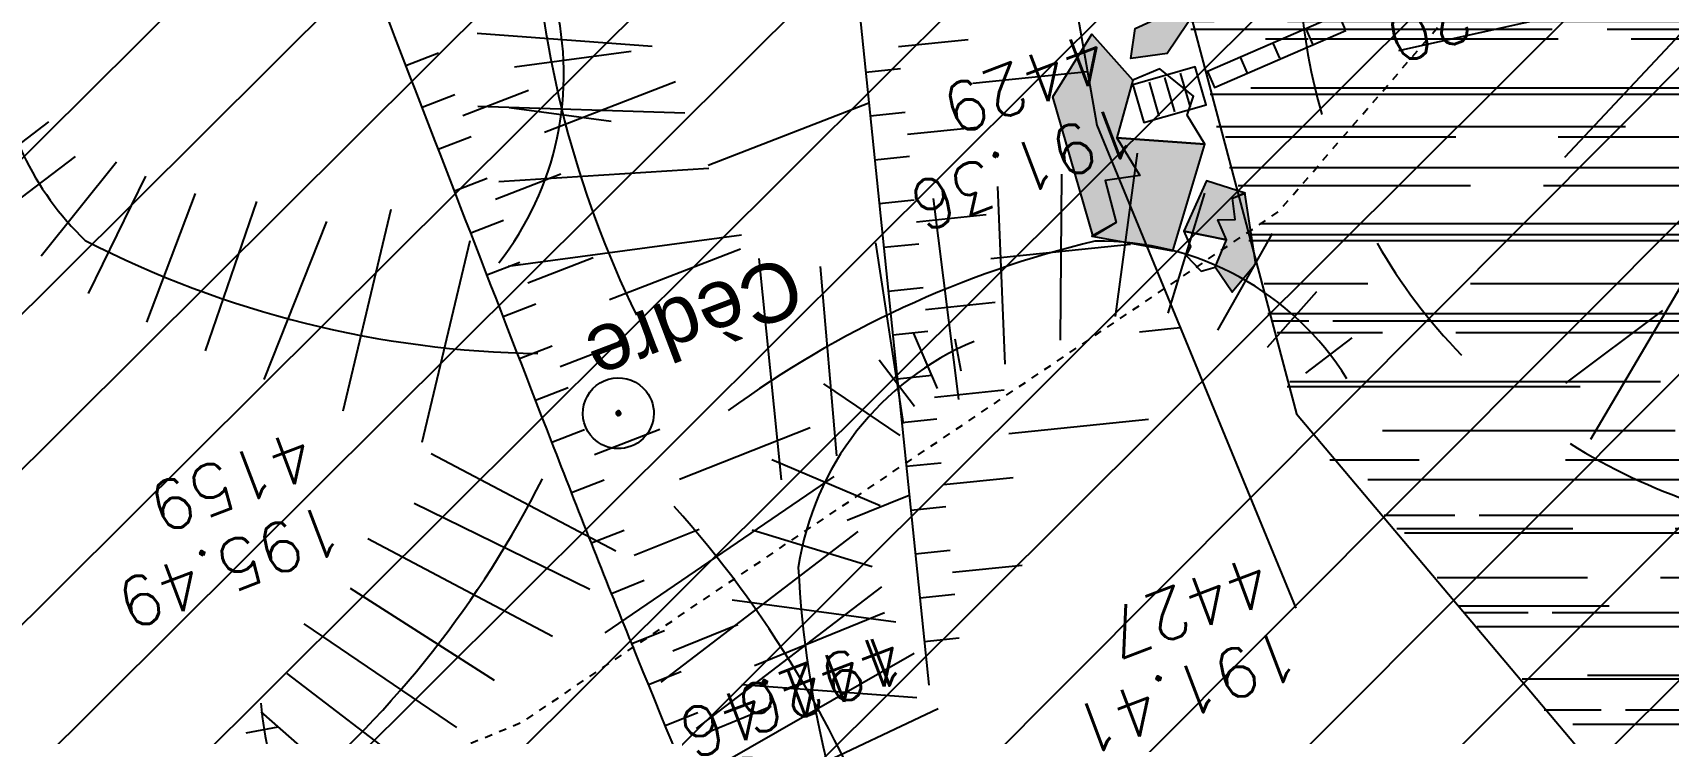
# Model space of a CAD drawing. Header units: centimetres. Extents: x 212517 to 243222, y -357108 to -330212.
# Drawn here: x 233107 to 234226, y -352116 to -351637 of the extents above; entities that cross this region are included whole.
import ezdxf
from ezdxf.enums import TextEntityAlignment as Align
from ezdxf.lldxf.tags import DXFTag

# ---------------------------------------------------------------- set-up
doc = ezdxf.new("R2010")
doc.units = ezdxf.units.CM
doc.linetypes.add('STYLE_01', pattern=[0.41664, 0.20828, -0.20836])
doc.layers.get('0').update_dxf_attribs({"color": 252})
for name, color, linetype in [('DWG_280-140115-P - ALTEA-CANA', 252, 'Continuous'), ('Fond topo - ASS', 252, 'Continuous'), ('Fond topo - TAL', 252, 'Continuous'), ('Fond topo - TAL_HAC', 252, 'Continuous'), ('Fond topo - VEG', 252, 'Continuous'), ('Fond topo - VEG_TXT_ESSENCE', 252, 'Continuous'), ('Fond topo - Z_500', 252, 'Continuous'), ('prlm-VRD', 2, 'Continuous'), ('SA - béton balayé', 252, 'Continuous'), ('SA - EBC', 252, 'Continuous'), ('SA - rochers', 252, 'Continuous')]:
    doc.layers.add(name, color=color, linetype=linetype)
for name, color, linetype, plot in [('Fond topo - N', 252, 'Continuous', False), ('Fond topo - NCACHE', 252, 'Continuous', False), ('Fond topo - ZCACHE', 252, 'Continuous', False)]:
    doc.layers.add(name, color=color, linetype=linetype, plot=plot)
doc.layers.add('Fond topo - P', color=252, linetype='Continuous', lineweight=50)
doc.layers.add('Fond topo - VOI', color=252, linetype='Continuous', lineweight=25)
doc.styles.add('2000_ARIAL', font='arial.ttf', dxfattribs={"height": 0.400000006})
doc.styles.add('SIMPLEX', font='simplex_.ttf', dxfattribs={"height": 1.25})
tags = doc.linetypes.add('L16', pattern=[0.37500001490116125, 0.300000011920929, -0.07500000298023224]).pattern_tags.tags
tags[6:7] = [DXFTag(74, 4), DXFTag(75, 0), DXFTag(340, '0'), DXFTag(46, 0.0), DXFTag(50, 0.0), DXFTag(44, 0.0), DXFTag(45, 0.0)]
tags[4:5] = [DXFTag(74, 4), DXFTag(75, 0), DXFTag(340, '0'), DXFTag(46, 0.0), DXFTag(50, 0.0), DXFTag(44, 0.0), DXFTag(45, 0.0)]
tags = doc.linetypes.add('L8', pattern=[0.22500000894069674, 0.1500000059604645, -0.07500000298023224]).pattern_tags.tags
tags[6:7] = [DXFTag(74, 4), DXFTag(75, 0), DXFTag(340, '0'), DXFTag(46, 0.0), DXFTag(50, 0.0), DXFTag(44, 0.0), DXFTag(45, 0.0)]
tags[4:5] = [DXFTag(74, 4), DXFTag(75, 0), DXFTag(340, '0'), DXFTag(46, 0.0), DXFTag(50, 0.0), DXFTag(44, 0.0), DXFTag(45, 0.0)]
pattern_1 = [(349.2763985886067, (-277130161.1279894, -473864756.7787022), (117.3825536141096, 28.65896207176165), [749.9999999999999, -99.99999999999999, 250, -49.99999999999999]), (349.2763985886067, (-277130091.1375459, -473864744.5890418), (-36.75306622226226, 74.64222748057564), [150, -16.5, 299.9999999999999, -37.49999999999999]), (349.2763985886067, (-277130128.6565508, -473864719.6726964), (261.6928111209335, -15.46358973923611), [399.9999999999999, -69.99999999999999, 200, -49.99999999999999])]

# ---------------------------------------------------------------- blocks, each defined once
blk = doc.blocks.new('ASS07')
at = {"ltscale": 2}
for p, q in [((-0.25, -0.45), (-0.25, 0.4500000000000001)), ((0, -0.45), (0, 0.4500000000000001)), ((0.25, -0.45), (0.25, 0.4500000000000001))]:
    blk.add_line(p, q, dxfattribs=at)
at = {"ltscale": 2, "flags": 128}
blk.add_lwpolyline([(0.5, -0.5), (0.5, 0.5), (-0.5, 0.5), (-0.5, -0.5)], close=True, dxfattribs=at)
blk = doc.blocks.new('PTOPO')
at = {"layer": 'Fond topo - NCACHE', "style": 'SIMPLEX'}
blk.add_attdef('MAT', text='', height=0.34, dxfattribs=at).set_placement((0.09999999986030161, -0.09999999962747097), align=Align.TOP_LEFT)
at = {"layer": 'Fond topo - ZCACHE', "style": 'SIMPLEX'}
blk.add_attdef('ALT', (0.09999999986030161, 0.09999999962747097), '', height=0.34, dxfattribs=at)
blk = doc.blocks.new('VEG14')
at = {"ltscale": 2, "flags": 128}
for points in [[(0.5, 0, -1), (-0.5, 0, -1)], [(0.016, 0, -1), (-0.016, 0, -1)]]:
    blk.add_lwpolyline(points, format="xyb", close=True, dxfattribs=at)
blk = doc.blocks.new('RESINEUX')
at = {"ltscale": 2}
for p, q in [((-0.11416789, 0.298849749), (-0.014171327, 0.318849062)), ((-0.11416789, 0.258851124), (-0.004171670000000001, 0.288850093)), ((-0.104168234, 0.218852498), (0.015827643, 0.258851124)), ((0.325816989, 0.248851468), (0.345816302, 0.168854217)), ((0.365815615, 0.248851468), (0.365815615, 0.188853529)), ((0.285818364, 0.238851811), (0.325816989, 0.15885456)), ((0.395814584, 0.238851811), (0.395814584, 0.188853529)), ((-0.094168577, 0.178853873), (0.015827643, 0.218852499)), ((0.245819739, 0.218852498), (0.29581802, 0.138855248)), ((0.445812866, 0.208852842), (0.435813209, 0.188853529)), ((0.205821113, 0.198853186), (0.265819051, 0.108856279)), ((-0.094168577, 0.128855591), (0.035826955, 0.18885353)), ((0.165822488, 0.178853873), (0.225820426, 0.07885731)), ((-0.08416892100000001, 0.08885696600000001), (0.035826955, 0.148854904)), ((0.115824206, 0.148854904), (0.205821113, 0.038858684)), ((-0.074169264, 0.058857997), (0.05582626800000001, 0.118855935)), ((0.06582592400000001, 0.118855935), (0.155822831, 0.008859715)), ((-0.444156549, 0.058857997), (-0.394158268, 0.108856279)), ((-0.124167546, -0.091136848), (-0.11416789, 0.098856622)), ((-0.41415758, 0.018859372), (-0.374158955, 0.08885696600000001)), ((-0.294161704, -0.051138223), (-0.264162735, 0.08885696600000001)), ((-0.254163079, -0.06113787900000001), (-0.234163766, 0.08885696600000001)), ((-0.204164797, -0.071137536), (-0.204164797, 0.08885696600000001)), ((-0.164166172, -0.08113719200000001), (-0.164166172, 0.08885696600000001)), ((0.045826612, -0.14113513), (0.125823863, -0.001139941)), ((0.09582489300000001, -0.151134786), (0.175822144, -0.03113891)), ((0.135823519, -0.161134443), (0.225820426, -0.051138223)), ((-0.104168234, -0.06113787900000001), (0.025827299, -0.14113513)), ((0.185821801, -0.171134099), (0.265819051, -0.08113719200000001)), ((-0.11416789, -0.101136505), (-0.004171670000000001, -0.171134099)), ((0.235820082, -0.191133412), (0.315817333, -0.111136161)), ((-0.124167546, -0.151134786), (-0.014171327, -0.211132724)), ((0.275818708, -0.201133068), (0.345816302, -0.151134786)), ((-0.134167203, -0.191133412), (-0.014171327, -0.261131006)), ((0.305817677, -0.231132037), (0.375815271, -0.191133412)), ((-0.134167203, -0.231132037), (-0.034170639, -0.301129632)), ((0.335816646, -0.271130662), (0.395814584, -0.25113135)), ((-0.144166859, -0.271130662), (-0.054169952, -0.341128257)), ((0.385814927, -0.291129975), (0.345816302, -0.291129975)), ((-0.154166515, -0.311129288), (-0.074169264, -0.3911265390000001)), ((0.345816302, -0.311129288), (0.385814927, -0.321128944)), ((0.365815615, -0.341128257), (0.345816302, -0.331128601)), ((-0.174165828, -0.341128257), (-0.124167546, -0.411125851)), ((-0.204164797, -0.36112757), (-0.174165828, -0.431125164)), ((-0.234163766, -0.381126882), (-0.22416411, -0.431125164)), ((-0.264162735, -0.3911265390000001), (-0.264162735, -0.431125164))]:
    blk.add_line(p, q, dxfattribs=at)
for centre, major_axis, ratio, start_param, end_param in [((0.626553274, 0.375004286), (0.495806787, 0.495806787), 0.9999999999992479, 2.407115294926716, 2.808261770600389), ((0.346817063, 0.020858942), (0.141416496, 0.141416496), 0.9999999999984862, 0.2082352305735228, 0.9403659464662355), ((0.6156107310000001, -0.413017298), (-0.494244527, 0.494244527), 0.9999999999994863, 5.940864207087385, 6.402329262634387), ((-0.271161699, 0.231851691), (-0.148487321, 0.148487321), 0.999999999999426, 1.039500649605982, 1.948537937165391), ((-0.132308309, 0.771717634), (0.5413446150000001, 0.5413446150000001), 0.999999999999071, 3.63264165587472, 4.003214602841574), ((0, 0), (-0.001131371, 0.001131371), 0.99999999997417, 3.926990817000156, 7.06858347058995), ((0, 0), (-0.001131371, 0.001131371), 0.99999999997417, 0.7853981634103633, 3.926990817000156), ((-0.091248273, -0.737988308), (0.495574425, 0.495574425), 0.9999999999996342, 0.1822567691657557, 0.5883250715815413), ((-0.744748968, -0.046828497), (-0.4953887950000001, 0.4953887950000001), 0.9999999999996526, 3.509030027783859, 3.906773112117224), ((0.162823386, -0.300130027), (-0.141416496, 0.141416496), 0.9999999999997603, 3.670881203304562, 4.697745667496582), ((-0.265161906, -0.212133051), (-0.141416496, 0.141416496), 0.9999999999999891, 2.259520706035595, 3.289317319450373)]:
    blk.add_ellipse(centre, major_axis=major_axis, ratio=ratio, start_param=start_param, end_param=end_param, dxfattribs=at)
blk = doc.blocks.new('VEG12')
at = {"ltscale": 2}
for p, q in [((0.01815258799999997, 0.057406781), (0.100441039, 0.47293725)), ((0.05749608, 0.253444298), (0.145517598, 0.414706841)), ((0.037902722, 0.15845596), (-0.06593155700000003, 0.344147082)), ((-0.158788295, 0.086017079), (-0.245985314, 0.284587218)), ((0.04981112299999996, 0.033821695), (0.391570728, 0.285894318)), ((0.143890955, 0.107467204), (0.230033352, 0.253971609)), ((0.2917471699999999, 0.208620217), (0.392372872, 0.233301274)), ((-0.05229389700000003, 0.02983962500000001), (-0.383643778, 0.204631851)), ((-0.25001839, 0.135126714), (-0.3755999820000001, 0.091127132)), ((0.122915307, -0.02992704099999999), (0.317230371, 0.05540147100000001)), ((0.057557527, -0.01766878999999999), (0.411943876, -0.08413611500000001)), ((-0.05265807700000003, -0.029192154), (-0.412380265, -0.256628677)), ((-0.09359106700000003, -0.049762263), (-0.2956446150000001, -0.04653133200000001)), ((0.184132294, -0.04763066399999999), (0.323120213, -0.192805613)), ((0.01825986499999999, -0.057372749), (0.107637982, -0.4128258760000001)), ((0.02259491799999996, -0.07955337300000001), (0.001649748999999978, -0.36183712)), ((-0.151821475, -0.09483882200000002), (-0.2999525240000001, -0.315936062)), ((0.05371548199999998, -0.188497704), (0.197263789, -0.356749422))]:
    blk.add_line(p, q, dxfattribs=at)
for start, end in [(90, 103.8461539085843), (62.30769199853572, 76.15384597947835), (117.6923078993823, 131.5384619204946), (34.61538499867542, 48.46153799321151), (145.3846149358338, 159.2307690506909), (6.923076979206323, 20.76923090842763), (173.0769230068974, 186.9230769931026), (339.2307689837768, 353.0769230207937), (200.7692310571047, 214.6153850641662), (311.5384620067885, 325.3846150013246), (228.4615380795054, 242.3076921006177), (283.8461540205217, 297.6923080014643), (256.1538460914157, 270)]:
    blk.add_arc((0, 0), 0.496982058, start, end, dxfattribs=at)
blk = doc.blocks.new('VEG12A')
at = {"ltscale": 2}
for p, q in [((0.01815258799999997, 0.057406781), (0.100441039, 0.47293725)), ((0.05749608, 0.253444298), (0.145517598, 0.414706841)), ((0.037902722, 0.15845596), (-0.06593155700000003, 0.344147082)), ((-0.158788295, 0.086017079), (-0.245985314, 0.284587218)), ((0.04981112299999996, 0.033821695), (0.391570728, 0.285894318)), ((0.143890955, 0.107467204), (0.230033352, 0.253971609)), ((0.2917471699999999, 0.208620217), (0.392372872, 0.233301274)), ((-0.05229389700000003, 0.02983962500000001), (-0.383643778, 0.204631851)), ((-0.25001839, 0.135126714), (-0.3755999820000001, 0.091127132)), ((0.122915307, -0.02992704099999999), (0.317230371, 0.05540147100000001)), ((0.057557527, -0.01766878999999999), (0.411943876, -0.08413611500000001)), ((-0.05265807700000003, -0.029192154), (-0.412380265, -0.256628677)), ((-0.09359106700000003, -0.049762263), (-0.2956446150000001, -0.04653133200000001)), ((0.01825986499999999, -0.057372749), (0.107637982, -0.4128258760000001)), ((0.184132294, -0.04763066399999999), (0.323120213, -0.192805613)), ((0.02259491799999996, -0.07955337300000001), (0.001649748999999978, -0.36183712)), ((-0.151821475, -0.09483882200000002), (-0.2999525240000001, -0.315936062)), ((0.05371548199999998, -0.188497704), (0.197263789, -0.356749422))]:
    blk.add_line(p, q, dxfattribs=at)
for start, end in [(90, 103.8461539085843), (62.30769199853572, 76.15384597947835), (117.6923078993823, 131.5384619204946), (34.61538499867542, 48.46153799321151), (145.3846149358338, 159.2307690506909), (6.923076979206323, 20.76923090842763), (173.0769230068974, 186.9230769931026), (339.2307689837768, 353.0769230207937), (200.7692310571047, 214.6153850641662), (311.5384620067885, 325.3846150013246), (228.4615380795054, 242.3076921006177), (283.8461540205217, 297.6923080014643), (256.1538460914157, 270)]:
    blk.add_arc((0, 0), 0.496982058, start, end, dxfattribs=at)
blk = doc.blocks.new('A$C1F970F0F')
at = {"layer": 'SA - béton balayé'}
h = blk.add_hatch(dxfattribs=at)
h.set_pattern_fill('BETON_BALAYE', color=256, scale=49.99999999999999, angle=-10.72360141139323, style=0, pattern_type=2)
h.set_pattern_definition(pattern_1)
h.paths.add_polyline_path([(4533.192896842566, 236.9590782590353), (4647.689449561236, -149.636488564905), (4746.352122538518, -642.243459669855), (4898.077129065638, -1354.668971112381), (4990.027461718793, -2094.77839309662), (5021.209996846888, -2419.063814886839), (5045.042919798527, -2502.419951333245), (4755.452634422306, -2567.47380276886), (4721.617943937852, -2098.858421756516), (4633.29666137313, -1425.46548323056), (4461.038475485748, -724.9450425888687), (4336.211253093843, -190.8626816253246), (4294.257764984838, -49.15386160802848), (4252.599676299415, 32.25277447435792)])
h = blk.add_hatch(dxfattribs=at)
h.set_pattern_fill('BETON_BALAYE', color=256, scale=49.99999999999999, angle=-10.72360141139323, style=0, pattern_type=2)
h.set_pattern_definition(pattern_1)
edge = h.paths.add_edge_path()
edge.add_arc((5358.091332811397, -2406.5003897603), 327.4139141548844, 197.0353200627598, 248.6714325875425)
edge.add_line((5239.005744553338, -2711.489723728723), (5354.800928152768, -2670.843148670674))
edge.add_line((5354.800928152768, -2670.843148670674), (5445.831428399385, -2528.10670157766))
edge.add_line((5445.831428399385, -2528.106701577661), (5524.939717540758, -2152.462322599101))
edge.add_line((5524.939717540758, -2152.462322599101), (5588.808554118679, -1772.826003617761))
edge.add_line((5588.808554118679, -1772.826003617761), (5596.889083904324, -1066.990457735349))
edge.add_line((5596.889083904324, -1066.990457735349), (5885.902256092508, -1066.084975682855))
edge.add_line((5885.902256092508, -1066.084975682855), (5885.433544670602, -1160.638824703835))
edge.add_line((5885.433544670601, -1160.638824703835), (5929.806132878227, -1224.214564401809))
edge.add_line((5929.806132878228, -1224.214564401809), (5882.232637045039, -1815.085634098996))
edge.add_line((5882.232637045039, -1815.085634098996), (5846.967217674753, -2176.497257896935))
edge.add_line((5846.967217674752, -2176.497257896935), (5783.590593702197, -2717.673661949677))
edge.add_line((5783.590593702197, -2717.673661949676), (5736.967683509527, -2987.71145076046))
edge.add_arc((5322.836185402772, -2830.552333082458), 442.949078330087, 324.08482527455766, 339.2187040935265, ccw=False)
edge.add_arc((5393.318158206119, -2843.383449414451), 379.6041132646011, 288.33551275161386, 319.40786575171865, ccw=False)
edge.add_arc((5315.276949875861, -2562.613601937902), 670.8210163537169, 258.08161623541537, 287.118674714722, ccw=False)
edge.add_arc((5276.252106989228, -2691.399666949642), 536.8769334285904, 239.1203115152312, 259.31827396408, ccw=False)
edge.add_line((5000.706982394531, -3152.172632686719), (4932.207642367547, -3081.259965061483))
edge.add_line((4932.207642367547, -3081.259965061484), (4772.00721949915, -2796.814362761385))
edge.add_line((4772.00721949915, -2796.814362761385), (4755.452634422306, -2567.47380276886))
edge.add_line((4755.452634422306, -2567.47380276886), (4758.579044436935, -2566.940473468178))
edge.add_line((4758.579044436935, -2566.940473468178), (5045.042919798527, -2502.419951333245))
at = {"layer": 'SA - EBC'}
h = blk.add_hatch(dxfattribs=at)
h.set_pattern_fill('_USER', color=256, scale=74.99999999999999, angle=-325.7236014113932, style=0, pattern_type=0)
h.set_pattern_definition([(34.27639858860678, (-277130161.1279894, -473864756.7787022), (-42.238928459823, 61.97477650275113), [])])
edge = h.paths.add_edge_path()
edge.add_line((5801.470568619522, -3162.013069131843), (4083.559282644929, -3271.123614088357))
edge.add_line((4083.559282644929, -3271.123614088356), (4014.481307725509, -3717.332461968055))
edge.add_line((4014.48130772551, -3717.332461968055), (3135.517961824245, -3810.19300101904))
edge.add_line((3135.517961824245, -3810.19300101904), (2274.245008604417, -3693.648081323564))
edge.add_line((2274.245008604417, -3693.648081323564), (1554.636776175834, -3420.099318784944))
edge.add_arc((2508.775769578408, -2315.674454232369), 1459.498372788833, 157.1868533427094, 229.1754823893534, ccw=False)
edge.add_arc((1966.013830892235, -2087.371785851423), 870.6752834691503, 94.3015183869224, 157.1868533106914, ccw=False)
edge.add_line((1900.708697991695, -1219.149067345796), (2859.239020416566, -1223.495634912559))
edge.add_arc((3100.860739749298, 1265.329539486049), 2500.526305395239, 264.4549516394795, 302.9422754293212)
edge.add_arc((4209.331858878893, -445.3369775435177), 462.1229708170858, 302.9422754305585, 376.8336969250394)
edge.add_arc((2214.122706379954, -1049.006753214115), 2546.655714682971, 16.8336969158998, 38.14703645440247)
edge.add_arc((3041.32627014761, -399.2990096244524), 1494.806919462396, 38.14703657403813, 72.97328584086019)
edge.add_line((3479.031970107599, 1029.988031775616), (2182.437305702805, 1414.38613606858))
edge.add_line((2182.437305702805, 1414.38613606858), (1056.590900019184, 1822.819186472099))
edge.add_arc((1766.412018482452, 3779.442320525911), 2081.398594438606, 212.7495497786225, 250.0603089288685, ccw=False)
edge.add_line((15.86575126143373, 2653.472571668582), (-104.0907319930869, 3091.26353710603))
edge.add_line((-104.0907319930869, 3091.26353710603), (-169.6986146466322, 3639.54836895815))
edge.add_line((-169.6986146466322, 3639.548368958149), (-35.58090533515337, 6158.014854826562))
edge.add_arc((-194.3533792400212, 7143.826589584332), 998.5156357593988, 279.1493507374978, 373.962283499627)
edge.add_arc((2392.201579171132, 7786.918955579627), 1666.786287877102, 172.6269749467245, 193.9622835974407, ccw=False)
edge.add_arc((-45.50651600643437, 8102.354993671941), 791.2455775503726, -7.373025019439765, 16.43829965925021)
edge.add_line((713.3969204091394, 8326.263765657093), (486.7428317772967, 9142.81155059313))
edge.add_line((486.7428317772967, 9142.811550593131), (1338.845530021721, 9564.23852196786))
edge.add_line((1338.845530021721, 9564.23852196786), (1632.623584095551, 8945.24637913095))
edge.add_line((1632.623584095551, 8945.246379130947), (1394.029444699765, 8829.874494032001))
edge.add_line((1394.029444699765, 8829.874494032001), (1731.997733793977, 8131.230781666551))
edge.add_arc((1233.216649704336, 7889.945865525577), 554.0766919865823, -19.640967550384175, 25.815335324856676, ccw=False)
edge.add_line((1755.055695752756, 7703.706797235046), (1558.214479468655, 6807.520788570679))
edge.add_line((1558.214479468655, 6807.52078857068), (1570.021725572625, 6609.158708993335))
edge.add_line((1570.021725572625, 6609.158708993335), (1852.913141606868, 5734.125706863067))
edge.add_line((1852.913141606869, 5734.125706863067), (2726.748207475315, 4020.986816292172))
edge.add_line((2726.748207475315, 4020.986816292172), (3802.352916265851, 4004.947770972833))
edge.add_arc((8355.58168857983, 5950.706307988518), 4951.552134169374, 203.138762427905, 230.8301436200186)
edge.add_arc((13583.66465597079, 12367.85935474512), 13228.79229856088, 230.8301435441083, 233.1638398044412)
edge.add_line((5652.622255943647, 1780.153648245416), (4998.697813068342, 1820.441475819727))
edge.add_line((4998.697813068342, 1820.441475819727), (4863.841220233488, 767.0816613875431))
edge.add_line((4863.841220233488, 767.0816613875434), (5595.355488733695, 631.185878681516))
edge.add_line((5595.355488733695, 631.1858786815158), (5852.747939948536, -2020.707044821664))
edge.add_line((5852.747939948536, -2020.707044821665), (5881.394298709887, -2966.563612924887))
edge.add_line((5881.394298709887, -2966.563612924887), (5801.470568619523, -3162.013069131842))
at = {"layer": 'SA - rochers'}
for points in [[(4732.538884338634, -2512.355363709029), (4739.846189005606, -2499.413994314989), (4747.100546236319, -2508.760533612664), (4757.703054333458, -2498.649067408409), (4765.61817108762, -2503.118314095049), (4730.989541929932, -2538.055301911421), (4706.037922386241, -2536.921622735306), (4712.85952761852, -2517.188307468395)], [(4686.557719335701, -2588.41294004215), (4697.144438254786, -2616.50854585279), (4673.258318186789, -2615.638955385257), (4675.189007573903, -2645.174114545114), (4658.005354695338, -2651.649094775909), (4648.736165254881, -2552.706969315892), (4682.828193316717, -2515.506485381196), (4704.570386762698, -2551.651116477768)], [(4673.258318186789, -2615.638955385257), (4675.189007573903, -2645.174114545114), (4657.154954718207, -2651.323142925136), (4709.734621635226, -2671.476522435607), (4744.87857448128, -2603.905200566987), (4686.557719335701, -2588.41294004215), (4697.144438254786, -2616.50854585279)], [(4755.525281300286, -2658.357171016801), (4756.465368268146, -2643.736255681952), (4765.710516157111, -2641.870637151253), (4741.18959541092, -2628.617530801062), (4719.620063779703, -2659.539055111841), (4747.257003078182, -2670.871178255005), (4743.856214639797, -2656.403615153861)], [(4747.257003078182, -2670.871178255005), (4743.856214639797, -2656.403615153861), (4755.525281300286, -2658.357171016801), (4756.465368268146, -2643.736255681952), (4765.313925835135, -2641.656287480517), (4763.539750512607, -2690.815085155381), (4744.427753715685, -2706.896133576902), (4736.065696108671, -2687.764640560716)]]:
    blk.add_hatch(color=250, dxfattribs=at).paths.add_polyline_path(points)
at = {"layer": 'DWG_280-140115-P - ALTEA-CANA', "linetype": 'STYLE_01', "ltscale": 25, "elevation": 9.999999999999998e-08, "flags": 128}
blk.add_lwpolyline([(4114.430924086131, -2925.553886674825), (4212.657905642498, -2905.507599418554), (4785.63486263613, -2658.606649984295), (5040.508008078089, -2456.113243994746)], dxfattribs=at)
at = {"layer": 'Fond topo - TAL', "ltscale": 2, "flags": 128}
blk.add_lwpolyline([(4557.181620294075, -1503.525780934135), (4587.035447524832, -1906.626683375219), (4544.076306320706, -2302.163174684201), (4490.537556153314, -2932.435678888362)], dxfattribs=at)
blk.add_lwpolyline([(4363.292324803278, -3192.810845895487, -0.00182447519711596), (4296.383499356365, -2866.656186942717, -0.004093627037736285), (4268.285340846044, -2720.94870023568, -0.0001187648651680092), (4157.143474496993, -2117.29552576787, -0.004507894899441317), (4154.362568957866, -2101.364977120084, -0.001609595023341875), (4111.153456494228, -1834.613787809557, 0.0005642418226581465), (4062.755593042857, -1531.82033520029)], format="xyb", dxfattribs=at)
at = {"layer": 'Fond topo - TAL', "linetype": 'L8', "ltscale": 2, "flags": 128}
blk.add_lwpolyline([(4661.37342827655, -1874.653683479967), (4669.748772823647, -1900.322977819402), (4678.190430094035, -2328.131781818269), (4674.767442152361, -2577.401887208442), (4746.814455323939, -2927.370207723081)], dxfattribs=at)
at = {"layer": 'Fond topo - TAL_HAC', "ltscale": 2}
for p, q in [((4218.236013101788, -2449.311305750221), (4241.839186241263, -2444.965017759224)), ((4223.794181885686, -2479.493766860636), (4247.397251787503, -2475.146917986615)), ((4250.17664296267, -2490.237802228685), (4297.382679362277, -2481.543543850475)), ((4302.941972149535, -2511.724059130158), (4397.353632035576, -2494.333300270549)), ((4551.418665637837, -2499.278895113438), (4599.246419850022, -2503.341643028243)), ((4229.353067565869, -2509.676095866109), (4252.956034143383, -2505.328686566593)), ((4526.230056272762, -2512.254009294025), (4550.143933464814, -2514.28538317292)), ((4234.912670159669, -2539.858292675133), (4258.515533430208, -2535.510322858616)), ((4408.474258644454, -2554.689317023909), (4524.44038494828, -2533.322499524735)), ((4596.696955566372, -2533.354619443387), (4675.280635340885, -2540.029941815519)), ((4261.295641576526, -2550.601074725558), (4308.501264948576, -2541.904574222498)), ((4523.680591971784, -2542.266985800675), (4547.594469163835, -2544.298359679569)), ((4546.319736938825, -2559.304848013569), (4594.147491208546, -2563.367595749695)), ((4240.472989655302, -2570.040357475053), (4264.075749779689, -2565.691826792841)), ((4521.131127688134, -2572.279962215818), (4545.045004880185, -2574.311336094712)), ((4246.034026121398, -2600.222290278864), (4269.636682847306, -2595.873199062323)), ((4272.41750785525, -2610.963819007334), (4319.622717949479, -2602.265075573726)), ((4518.58166344469, -2602.292938543788), (4542.495540613865, -2604.32431241835)), ((4325.184878310101, -2632.445062620983), (4419.594885310868, -2615.045333598591)), ((4251.59577946645, -2630.404091069239), (4275.198332863195, -2626.054438952344)), ((4541.220808406184, -2619.330800660844), (4589.048562745222, -2623.393548030947)), ((4516.032199143711, -2632.305915050437), (4539.94607622138, -2634.33728890767)), ((4257.158249691148, -2660.585759467157), (4280.760699832219, -2656.235546937764)), ((4586.499098444243, -2653.406524537596), (4682.154606966355, -2661.532020101356)), ((4283.542241719121, -2671.326034869338), (4330.747038608329, -2662.62504937206)), ((4513.482734763009, -2662.318891352413), (4537.396611955061, -2664.350265231307)), ((4536.121879873544, -2679.356753308119), (4583.949634125935, -2683.419501135751)), ((4262.721436880762, -2690.76729577313), (4286.323783588694, -2686.416522892418)), ((4510.93327059374, -2692.331867789218), (4534.84714767141, -2694.363241646451)), ((4268.285340846044, -2720.94870023568), (4291.887584201937, -2716.597366450282)), ((4295.278981075929, -2734.783925671418), (4342.465556353093, -2725.984658371467)), ((4508.38380617838, -2722.344844274206), (4532.297683370432, -2724.3762181531)), ((4677.055678433713, -2721.55797274863), (4704.931943466034, -2723.925933410947)), ((4349.360349916339, -2762.136540203968), (4443.660668609864, -2744.151827278613)), ((4531.022951197408, -2739.382706212582), (4578.850705523976, -2743.44545414905)), ((4275.086144881426, -2757.418400444907), (4298.670377909716, -2752.970484979727)), ((4505.834341946718, -2752.357820414832), (4529.74821913877, -2754.389194293726)), ((4503.284877645739, -2782.370796921481), (4527.19875483779, -2784.402170800375)), ((4576.301241200809, -2773.458430272346), (4671.956749814426, -2781.583925853434)), ((4282.036184103118, -2793.859955262254), (4305.602011564665, -2789.315532937077)), ((4309.142190194188, -2807.473717103438), (4356.255143392938, -2798.288422493997)), ((4456.850970304282, -2810.992732673414), (4501.600689573394, -2802.19750967558)), ((4525.924022664768, -2799.408658859857), (4573.751776969148, -2803.471406412972)), ((4500.735413362089, -2812.383773336624), (4524.649290554141, -2814.415147215518)), ((4289.135341815871, -2830.272754241462), (4312.68236884104, -2825.631901178291)), ((4498.185949095769, -2842.396749660262), (4522.099826196314, -2844.428123521826)), ((4296.383499356365, -2866.656186942717), (4319.911331210033, -2861.918980805626)), ((4520.825094080139, -2859.434611781649), (4568.652848419177, -2863.497359151753)), ((4322.9018788986, -2876.746427928984), (4369.954397310295, -2867.256406499319)), ((4495.636484703284, -2872.409726149582), (4519.550361895335, -2874.441100028476)), ((4375.948848191299, -2896.876110497358), (4470.041272113082, -2877.833638089875)), ((4302.367742632885, -2896.326689984921), (4325.892426477646, -2891.573875505539)), ((4493.087020563128, -2902.422702307537), (4517.000897663673, -2904.454076169102)), ((4308.371669388662, -2925.99321651029), (4331.893194843513, -2921.224795324606)), ((4334.903414193886, -2936.04826151304), (4381.943299008532, -2926.495814957258))]:
    blk.add_line(p, q, dxfattribs=at)
at = {"layer": 'Fond topo - VOI', "linetype": 'L16', "ltscale": 2, "flags": 128}
for points in [[(-410.4573954082604, 4496.281983435452), (-275.2797675438889, 3639.964293068524, 0.05175614001462255), (-25.75674943525667, 2954.12476405697, 0.07683847699775821), (242.3973429298351, 2566.944338701083, 0.01799232695016924), (602.5175779411827, 2213.735113210599), (898.3231434213683, 2004.634077694301), (1143.547512896615, 1887.824205350663), (1442.276114517919, 1769.658652589777), (1681.948853588895, 1683.954706367697), (2114.845544182086, 1578.014617527221), (2515.756121386211, 1462.263694100857), (2910.512600857042, 1321.392171708825), (3516.952153602057, 1025.948174333774), (3901.184930821766, 864.3683668971058), (4241.50575886574, 689.604471750609), (4497.895798403801, 355.994847623038), (4647.689449561236, -149.636488564905), (4746.352122538518, -642.243459669855), (4898.077129065638, -1354.668971112381), (4990.027461718793, -2094.77839309662), (5021.209996846888, -2419.063814886839), (5045.042919798527, -2502.419951333245, 0.2291964161509024), (5239.005744553338, -2711.489723728723), (5354.800928152768, -2670.843148670674), (5445.831428399385, -2528.106701577661), (5524.939717540758, -2152.462322599101), (5588.808554118679, -1772.826003617761), (5596.946294726647, -1078.989912171996), (5595.427037839852, -760.3391798385524), (5607.922173153986, 21.2368958841555), (5625.650588417848, 675.8970783981483), (5679.873644702147, 1402.6777603776)], [(1113.169076435483, 1614.544457789373, -0.002426532655408154), (1363.554939353563, 1522.505379938917, 0.01108269577173768), (1599.923292717213, 1440.234847178777, 0.002199676188283067), (1874.660297146564, 1352.718827440079, 0.00347098289485792), (2049.38919448178, 1299.234824079624, 0.008144483090189688), (2222.6218611107, 1250.579863394922, -0.006775138349132658), (2431.022144464181, 1192.66281336526, -0.01189088554474296), (2623.427408166431, 1131.368813427953, -0.01090445597054321), (2829.969218926352, 1055.039568515053, -0.01787369539097641), (3039.525210796052, 963.5753104291103, -0.008610107040065807), (3463.776332122894, 750.9941385496331, -0.006108992419635383), (3603.612183074546, 675.6974373326499, -0.009426701389239399), (3692.67804793272, 624.1069568697282, -0.04577587075853611), (3855.47516997701, 504.0686135215838, -0.03491605834605333), (4040.701065253342, 314.6279718482956, -0.005171303418082488), (4113.986337773101, 226.5540563774106, -0.008638596706901086), (4156.386231026273, 172.6365710435621, -0.01206913161195214), (4178.034076992609, 142.6300725480174, -0.003352022640495587), (4252.599676299415, 32.25277447435792, -0.05728176819019055), (4294.257764984838, -49.15386160802848, -0.03537220502369592), (4336.211253093843, -190.8626816253246), (4461.038475485748, -724.9450425888687), (4633.29666137313, -1425.46548323056), (4721.617943937852, -2098.858421756516), (4772.00721949915, -2796.814362761385), (4932.207642367547, -3081.259965061484)]]:
    blk.add_lwpolyline(points, format="xyb", dxfattribs=at)
at = {"layer": 'SA - rochers', "ltscale": 0.2475000023841858, "elevation": 9.999999999999998e-08, "flags": 128}
for points in [[(4732.538884338634, -2512.355363709029), (4739.846189005606, -2499.413994314989), (4747.100546236319, -2508.760533612664), (4757.703054333458, -2498.649067408409), (4765.61817108762, -2503.118314095049), (4730.989541929932, -2538.055301911421), (4706.037922386241, -2536.921622735306), (4712.85952761852, -2517.188307468395)], [(4755.525281300286, -2658.357171016801), (4756.465368268146, -2643.736255681952), (4765.710516157111, -2641.870637151253), (4741.18959541092, -2628.617530801062), (4719.620063779703, -2659.539055111841), (4747.257003078182, -2670.871178255005), (4743.856214639797, -2656.403615153861)], [(4747.257003078182, -2670.871178255005), (4743.856214639797, -2656.403615153861), (4755.525281300286, -2658.357171016801), (4756.465368268146, -2643.736255681952), (4765.313925835135, -2641.656287480517), (4763.539750512607, -2690.815085155381), (4744.427753715685, -2706.896133576902), (4736.065696108671, -2687.764640560716)], [(4736.065696108671, -2687.764640560716), (4747.257003078182, -2670.871178255005), (4719.620063779703, -2659.539055111841), (4722.267662359624, -2670.80241374671), (4718.189313472516, -2676.218207763519), (4726.155891436661, -2688.608360632383)]]:
    blk.add_lwpolyline(points, close=True, dxfattribs=at)
at = {"layer": 'SA - rochers', "ltscale": 0.5, "elevation": 9.999999999999998e-08, "flags": 128}
for points in [[(4686.557719335701, -2588.41294004215), (4697.144438254786, -2616.50854585279), (4673.258318186789, -2615.638955385257), (4675.189007573903, -2645.174114545114), (4658.005354695338, -2651.649094775909), (4648.736165254881, -2552.706969315892), (4682.828193316717, -2515.506485381196), (4704.570386762698, -2551.651116477768)], [(4704.570386762698, -2551.651116477768), (4686.557719335701, -2588.41294004215), (4744.87857448128, -2603.905200566987), (4736.636550050572, -2582.032070964191), (4743.393921566082, -2570.118803136327), (4724.202508755473, -2547.375866927116)], [(4673.258318186789, -2615.638955385257), (4675.189007573903, -2645.174114545114), (4657.154954718207, -2651.323142925136), (4709.734621635226, -2671.476522435607), (4744.87857448128, -2603.905200566987), (4686.557719335701, -2588.41294004215), (4697.144438254786, -2616.50854585279)]]:
    blk.add_lwpolyline(points, close=True, dxfattribs=at)
at = {"layer": 'Fond topo - ASS', "ltscale": 2, "zscale": 99.99999999999997}
for p, xscale, yscale, rotation in [((4805.004664003298, -2550.333684207764), 97.87999999999998, 12, 12.69297601096523), ((4727.419617103752, -2566.083073655358), 44.3225170721316, 27, 185.3962006961958)]:
    blk.add_blockref('ASS07', p, dxfattribs=dict(at, xscale=xscale, yscale=yscale, rotation=rotation))
at = {"layer": 'Fond topo - P', "ltscale": 2}
ref = blk.add_blockref('PTOPO', (5045.042919798527, -2502.419951333245), dxfattribs=dict(at, xscale=99.99999999999994, yscale=99.99999999999994, zscale=99.99999999999994, rotation=190.0656205306617))
ref.add_attrib('MAT', '4432', dxfattribs={"layer": 'Fond topo - N', "color": 0, "ltscale": 2, "height": 33.99999999999999, "rotation": 190.0656204987762, "style": 'SIMPLEX'}).set_placement((5033.449077972175, -2494.321628678724), align=Align.TOP_LEFT)
ref.add_attrib('ALT', '191.20', (5036.944597058048, -2514.013793238106), dxfattribs={"layer": 'Fond topo - Z_500', "color": 0, "ltscale": 2, "height": 33.99999999999999, "rotation": 190.0656204987762, "style": 'SIMPLEX'})
ref = blk.add_blockref('PTOPO', (4704.087001751033, -2554.726998136952), dxfattribs=dict(at, xscale=99.99999999999994, yscale=99.99999999999994, zscale=99.99999999999994, rotation=190.0656205306617))
ref.add_attrib('MAT', '4429', dxfattribs={"layer": 'Fond topo - N', "color": 0, "ltscale": 2, "height": 33.99999999999999, "rotation": 190.0656204987762, "style": 'SIMPLEX'}).set_placement((4692.493159942011, -2546.628675390925), align=Align.TOP_LEFT)
ref.add_attrib('ALT', '191.36', (4695.988679027882, -2566.320839950307), dxfattribs={"layer": 'Fond topo - Z_500', "color": 0, "ltscale": 2, "height": 33.99999999999999, "rotation": 190.0656204987762, "style": 'SIMPLEX'})
ref = blk.add_blockref('PTOPO', (4120.449695708416, -2721.471091037557), dxfattribs=dict(at, xscale=99.99999999999994, yscale=99.99999999999994, zscale=99.99999999999994, rotation=190.0656205306617))
ref.add_attrib('MAT', '4159', dxfattribs={"layer": 'Fond topo - N', "color": 0, "ltscale": 2, "height": 33.99999999999999, "rotation": 190.0656204987762, "style": 'SIMPLEX'}).set_placement((4108.855853876516, -2713.372768287198), align=Align.TOP_LEFT)
ref.add_attrib('ALT', '195.49', (4112.351372962388, -2733.06493284658), dxfattribs={"layer": 'Fond topo - Z_500', "color": 0, "ltscale": 2, "height": 33.99999999999999, "rotation": 190.0656204987762, "style": 'SIMPLEX'})
ref = blk.add_blockref('PTOPO', (4490.537556153314, -2932.435678888362), dxfattribs=dict(at, xscale=99.99999999999994, yscale=99.99999999999994, zscale=99.99999999999994, rotation=190.0656205306617))
ref.add_attrib('MAT', '4426', dxfattribs={"layer": 'Fond topo - N', "color": 0, "ltscale": 2, "height": 33.99999999999999, "rotation": 190.0656204987762, "style": 'SIMPLEX'}).set_placement((4478.943714321414, -2924.337356138004), align=Align.TOP_LEFT)
ref.add_attrib('ALT', '194.46', (4473.875150879201, -2891.360449027911), dxfattribs={"layer": 'Fond topo - Z_500', "color": 0, "ltscale": 2, "height": 33.99999999999999, "rotation": 190.0656204987762, "style": 'SIMPLEX'})
ref = blk.add_blockref('PTOPO', (4746.814455323939, -2927.370207723081), dxfattribs=dict(at, xscale=99.99999999999994, yscale=99.99999999999994, zscale=99.99999999999994, rotation=190.0656205306617))
ref.add_attrib('MAT', '4427', dxfattribs={"layer": 'Fond topo - N', "color": 0, "ltscale": 2, "height": 33.99999999999999, "rotation": 190.0656204987762, "style": 'SIMPLEX'}).set_placement((4735.220613514915, -2919.271884977054), align=Align.TOP_LEFT)
ref.add_attrib('ALT', '191.41', (4738.716132600788, -2938.964049536437), dxfattribs={"layer": 'Fond topo - Z_500', "color": 0, "ltscale": 2, "height": 33.99999999999999, "rotation": 190.0656204987762, "style": 'SIMPLEX'})
at = {"layer": 'Fond topo - VEG', "ltscale": 2, "zscale": 99.99999999999997}
for name, p, xscale, yscale, rotation in [('RESINEUX', (4202.822529923456, -2090.896915756813), 997.2781133949251, 997.2781133949251, 116.6488402594871), ('VEG12A', (4598.729384386297, -2169.51741461594), 503.1999999999997, 503.1999999999997, 192.432705982593), ('VEG12', (5222.972658674444, -2560.536819283554), 799.9999999999998, 799.9999999999998, 192.432705982593), ('RESINEUX', (4316.669124202617, -2710.066336916595), 997.2781133949251, 997.2781133949251, 116.6488402594871), ('RESINEUX', (4411.592960912349, -3181.515522640387), 997.2781133949251, 997.2781133949251, 116.6488402594871), ('VEG14', (4316.669124202617, -2710.066336916595), 48.44799999999999, 48.44799999999999, 207.8417380991697)]:
    blk.add_blockref(name, p, dxfattribs=dict(at, xscale=xscale, yscale=yscale, rotation=rotation))
at = {"layer": 'Fond topo - VEG_TXT_ESSENCE', "style": '2000_ARIAL'}
blk.add_text('Cèdre', height=39.99999999999999, rotation=190.0656205035111, dxfattribs=at).set_placement((4450.903436497269, -2625.055491335706))

msp = doc.modelspace()

# ---------------------------------------------------------------- block references
at = {"layer": 'prlm-VRD', "rotation": 10.72360141139323}
msp.add_blockref('A$C1F970F0F', (228762.2467792132, -350037.5300254133), dxfattribs=at)

doc.saveas('drawing.dxf')
